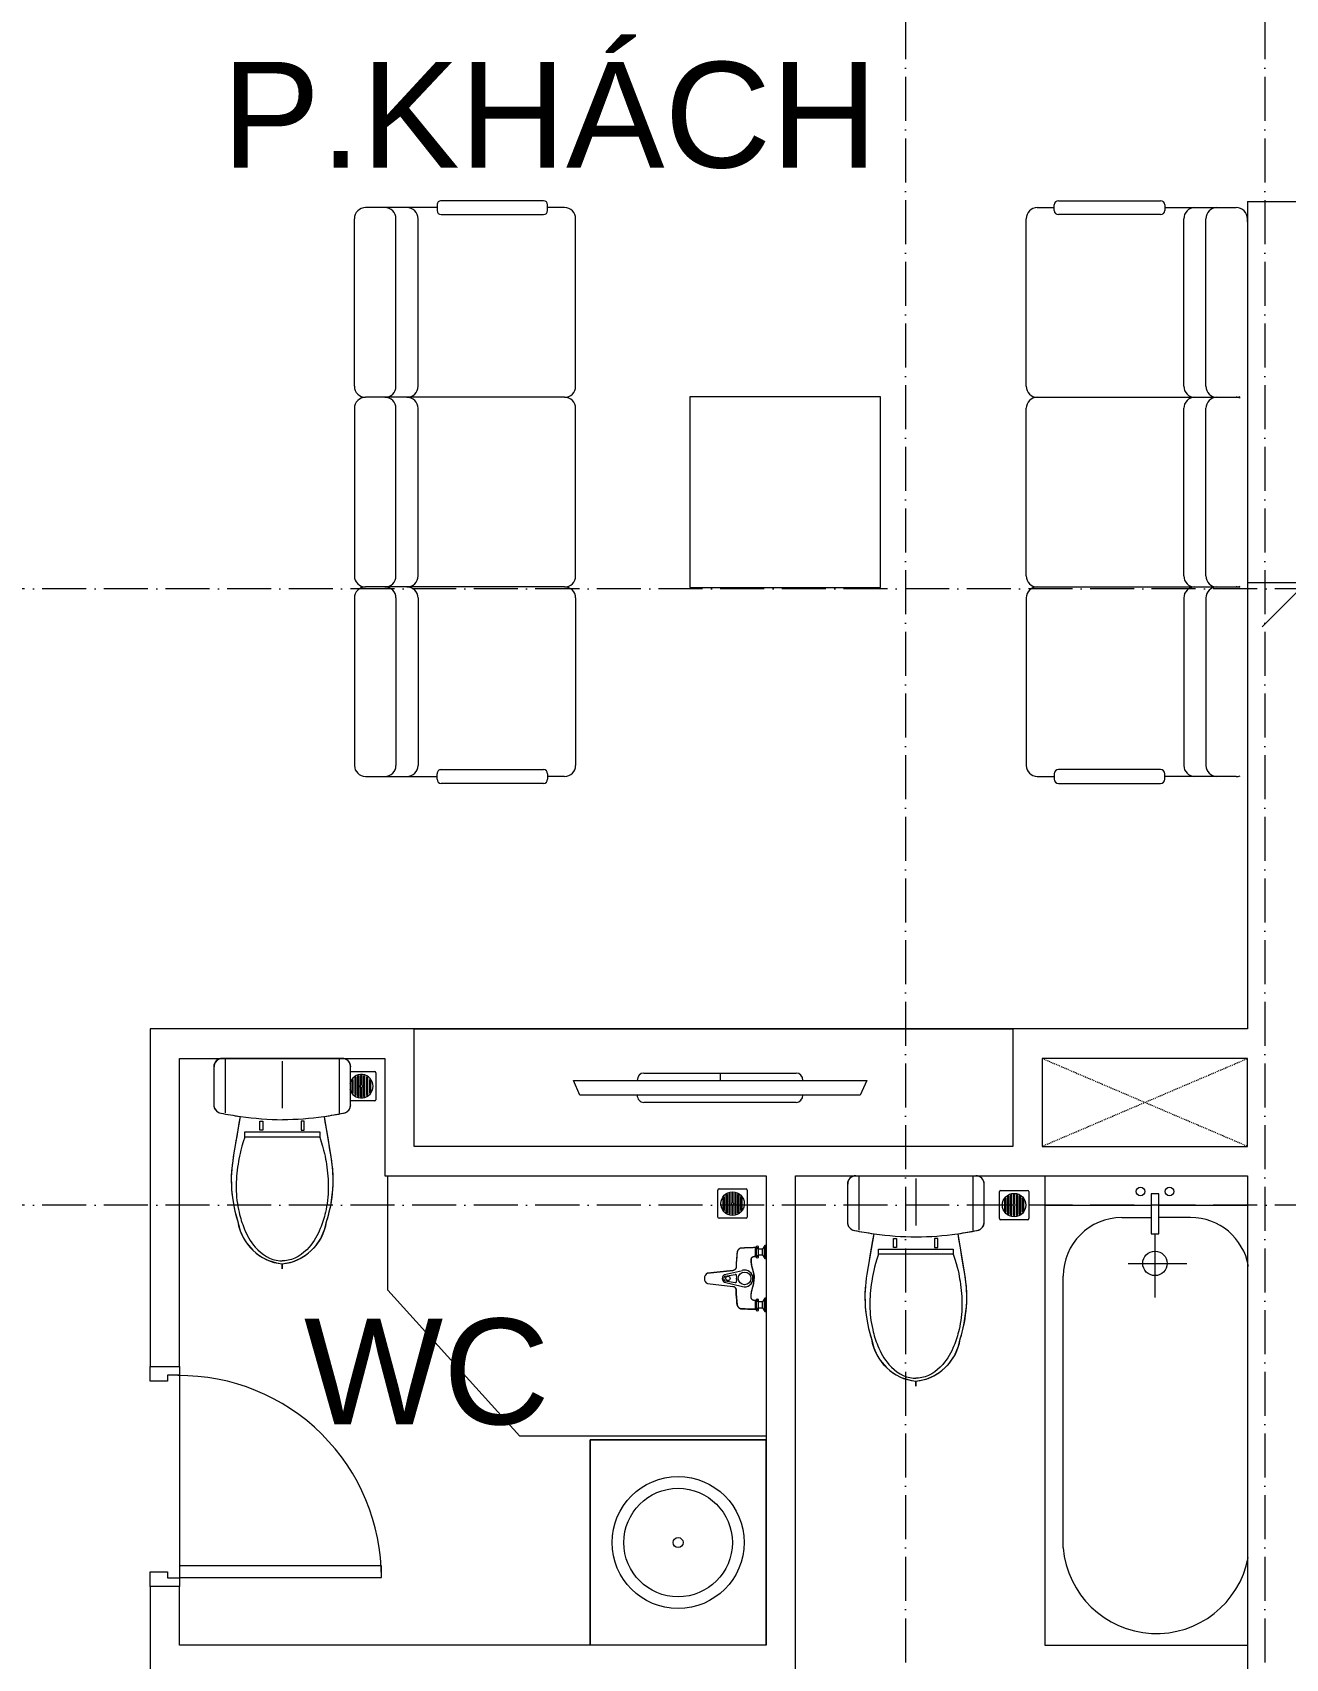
# Model space of a CAD drawing. Header units: millimetres. Extents: x -20215 to 101892, y -17414 to 45470.
# Drawn here: x 4999 to 9271, y 4805 to 10345 of the extents above; entities that cross this region are included whole.
import ezdxf

# ---------------------------------------------------------------- set-up
doc = ezdxf.new("R2010")
doc.units = ezdxf.units.MM
doc.linetypes.add('Dash', pattern=[6.35, 3.175, -3.175])
doc.linetypes.add('Grid Line', pattern=[4.2, 3, -0.6, 0, -0.6])
for name, color, linetype, lineweight in [('A-DETL-GENF', 31, 'Continuous', 5), ('A-DETL-GENF-HDLN', 161, 'Dash', 5), ('CHU', 181, 'Continuous', 5), ('CUA', 31, 'Continuous', 9), ('DIM', 1, 'Continuous', 5), ('NET-CAT', 3, 'Continuous', 15), ('NET-THAY', 2, 'Continuous', 9), ('THIET BI', 44, 'Continuous', 5), ('THIET-BI', 44, 'Continuous', 5), ('TRUC', 225, 'Continuous', 5)]:
    doc.layers.add(name, color=color, linetype=linetype, lineweight=lineweight)
doc.styles.add('Arial_1', font='arial_0.ttf', dxfattribs={"height": 400})
doc.styles.add('Arial_6', font='arial_0.ttf', dxfattribs={"height": 360})
doc.dimstyles.new('Diagonal_-_2mm_Arial', dxfattribs={"dimscale": 304.8, "dimtxt": 408.10376, "dimasz": 0.984252, "dimexe": 0.656168, "dimexo": 4.593176, "dimgap": 0.098425, "dimtad": 1, "dimdec": 0, "dimzin": 0, "dimdsep": 46, "dimtxsty": 'Arial_1', "dimblk1": 'OBLIQUE', "dimblk2": 'OBLIQUE', "dimsah": 1, "dimcen": 0.09, "dimdle": 0.656168, "dimazin": 0, "dimtfac": 1, "dimtdec": 4, "dimtix": 1, "dimtmove": 0, "dimatfit": 3, "dimfxl": 0, "dimtvp": 1, "dimtolj": 1, "dimtzin": 0, "dimlwd": 9, "dimlwe": 9, "dimarcsym": 0})

# ---------------------------------------------------------------- blocks, each defined once
blk = doc.blocks.new('X-SOFA - X-SOFA-V36-MẶT BẰNG TẦNG 4')
at = {"layer": 'THIET BI'}
for p, q in [((-716.2, 969.2), (-658.4, 969.2)), ((-658.4, 959.8), (-658.4, 978.7)), ((-644.3, 992.8), (-295.7, 992.8)), ((-295.7, 945.7), (-644.3, 945.7)), ((-281.5, 978.7), (-281.5, 959.8)), ((-281.5, 969.2), (-103.7, 969.2)), ((-103.7, 969.2), (-37.7, 969.2)), ((-753.8, 360.8), (-753.8, 931.5)), ((-216.7, 360.8), (-216.7, 931.5)), ((-141.3, 360.8), (-141.3, 931.5)), ((0, 920.6), (0, 931.5)), ((-1250, 325), (-1900, 325)), ((-1900, 325), (-1900, -325)), ((-1900, 325), (-1900, -325)), ((-1250, 325), (-1900, 325)), ((-1250, -325), (-1250, 325)), ((-1250, -325), (-1250, 325)), ((-753.8, -285.4), (-753.8, 285.4)), ((-716.2, 323.1), (-103.7, 323.1)), ((-216.7, -285.4), (-216.7, 285.4)), ((-141.3, -285.4), (-141.3, 285.4)), ((-103.7, 323.1), (-37.7, 323.1)), ((-1900, -325), (-1250, -325)), ((-1900, -325), (-1250, -325)), ((-716.2, -323.1), (-37.7, -323.1)), ((-753.8, -360.8), (-753.8, -931.5)), ((-216.7, -360.8), (-216.7, -931.5)), ((-141.3, -360.8), (-141.3, -931.5)), ((-716.2, -969.2), (-658.4, -969.2)), ((-658.4, -959.8), (-658.4, -978.7)), ((-295.7, -945.7), (-644.3, -945.7)), ((-644.3, -992.8), (-295.7, -992.8)), ((-281.5, -978.7), (-281.5, -959.8)), ((-103.7, -969.2), (-281.5, -969.2)), ((-37.7, -969.2), (-103.7, -969.2))]:
    blk.add_line(p, q, dxfattribs=at)
for centre, radius, start, end in [((-716.2, 931.5), 37.7, 90, 180), ((-644.3, 978.7), 14.1, 90, 180), ((-644.3, 959.8), 14.1, 180, 270), ((-295.7, 978.7), 14.1, 360, 90), ((-295.7, 959.8), 14.1, 270, 0), ((-179, 931.5), 37.7, 90, 180), ((-103.7, 931.5), 37.7, 90, 180), ((-37.7, 931.5), 37.7, 360, 90), ((-716.2, 360.8), 37.7, 180, 270), ((-179, 360.8), 37.7, 180, 270), ((-103.7, 360.8), 37.7, 180, 270), ((-716.2, 285.4), 37.7, 90, 180), ((-179, 285.4), 37.7, 90, 180), ((-103.7, 285.4), 37.7, 90, 180), ((-37.7, 360.8), 37.7, 270, 290.5962), ((-37.7, 285.4), 37.7, 69.4038, 90), ((-716.2, -285.4), 37.7, 180, 270), ((-716.2, -360.8), 37.7, 90, 180), ((-179, -285.4), 37.7, 180, 270), ((-179, -360.8), 37.7, 90, 180), ((-103.7, -285.4), 37.7, 180, 270), ((-103.7, -360.8), 37.7, 90, 180), ((-37.7, -285.4), 37.7, 270, 290.5962), ((-37.7, -360.8), 37.7, 69.4038, 90), ((-716.2, -931.5), 37.7, 180, 270), ((-179, -931.5), 37.7, 180, 270), ((-103.7, -931.5), 37.7, 180, 270), ((-644.3, -959.8), 14.1, 90, 180), ((-644.3, -978.7), 14.1, 180, 270), ((-295.7, -959.8), 14.1, 360, 90), ((-295.7, -978.7), 14.1, 270, 0), ((-37.7, -931.5), 37.7, 270, 290.5962)]:
    blk.add_arc(centre, radius, start, end, dxfattribs=at)
blk = doc.blocks.new('CUA WC - Type 1-1365100-MẶT BẰNG TẦNG 4')
at = {"layer": 'CUA', "lineweight": 5}
for p, q in [((-273.5, 47.7), (-223.5, 47.7)), ((-223.5, 47.7), (-223.5, -11.3)), ((426.5, 47.7), (476.5, 47.7)), ((426.5, -11.3), (426.5, 47.7)), ((-243.5, -52.3), (-273.5, -52.3)), ((-243.5, -11.3), (-243.5, -52.3)), ((-223.5, -11.3), (-243.5, -11.3)), ((446.5, -11.3), (426.5, -11.3)), ((446.5, -52.3), (446.5, -11.3)), ((476.5, -52.3), (446.5, -52.3))]:
    blk.add_line(p, q, dxfattribs=at)
at = {"layer": 'CUA'}
for p, q in [((-202.5, -52.3), (-242.5, -52.3)), ((-242.5, -52.3), (-242.5, -740.3)), ((-202.5, -740.3), (-202.5, -52.3)), ((-242.5, -740.3), (-202.5, -740.3))]:
    blk.add_line(p, q, dxfattribs=at)
at = {"layer": 'CUA', "lineweight": 5}
blk.add_arc((-242.5, -52.3), 688, 270, 0.5, dxfattribs=at)
blk = doc.blocks.new('X-XI1 - X-XI-V13-MẶT BẰNG TẦNG 4')
at = {"layer": 'THIET-BI'}
for p, q in [((204.3, 0), (-204.3, 0)), ((204.3, 0), (-204.3, 0)), ((204.3, 0), (0, 0)), ((194.6, 0), (194.6, -186.1)), ((215, -2.1), (204.3, 0)), ((-230.6, -16.8), (-233.2, -33.2)), ((-233.2, -29), (-233.2, -157.9)), ((-233.2, -29), (-233.2, -157.9)), ((-233.2, -33.2), (-233.2, -45)), ((-233.2, -45), (-233.2, -157.9)), ((-227.9, -12.2), (-230.6, -16.8)), ((-222, -6.1), (-227.9, -12.2)), ((-212.4, -1.2), (-222, -6.1)), ((-204.3, 0), (-212.4, -1.2)), ((0, 0), (-204.3, 0)), ((-194.6, 0), (-194.6, -185.7)), ((0, -9.4), (0, -169.7)), ((219.3, -4.2), (215, -2.1)), ((224.8, -8.5), (219.3, -4.2)), ((227.7, -12), (224.8, -8.5)), ((231.6, -19.3), (227.7, -12)), ((233.2, -29), (231.6, -19.3)), ((233.2, -157.9), (233.2, -29)), ((233.2, -157.9), (233.2, -29)), ((233.2, -157.9), (233.2, -29)), ((-233.2, -157.9), (-232.9, -162.1)), ((-232.9, -162.1), (-231, -169.1)), ((231.9, -166.7), (233.2, -157.9)), ((-231, -169.1), (-228, -174.5)), ((-228, -174.5), (-224.2, -178.9)), ((-224.2, -178.9), (-216.9, -183.9)), ((-216.9, -183.9), (-209.4, -186.4)), ((-209.4, -186.4), (-202.4, -187.7)), ((-202.4, -187.7), (-192, -189.7)), ((-192, -189.7), (-184.2, -191.1)), ((-184.2, -191.1), (-168, -193.8)), ((-168, -193.8), (-149.9, -196.6)), ((-143.8, -197.5), (-166.7, -335.2)), ((-143.8, -197.5), (-166.7, -335.2)), ((-147.8, -221.1), (-155.3, -266.3)), ((-149.9, -196.6), (-143.8, -197.5)), ((-143.8, -197.5), (-147.8, -221.1)), ((-76.6, -213.5), (-66.1, -213.5)), ((-76.6, -245), (-76.6, -213.5)), ((-66.1, -213.5), (-66.1, -245)), ((64, -213.5), (64, -245)), ((74.4, -213.5), (64, -213.5)), ((74.4, -245), (74.4, -213.5)), ((143.8, -197.5), (212.9, -185.5)), ((166.7, -335.2), (143.8, -197.5)), ((166.7, -335.2), (143.8, -197.5)), ((146.9, -216.1), (143.8, -197.5)), ((151.8, -245.3), (146.9, -216.1)), ((212.9, -185.5), (220.8, -181.7)), ((220.8, -181.7), (226.5, -176.5)), ((226.5, -176.5), (231.9, -166.7)), ((-155.3, -266.3), (-157.7, -280.9)), ((-127.7, -249.9), (127.7, -249.9)), ((-127.7, -267.8), (-127.7, -249.9)), ((-8.6, -267.8), (-127.7, -267.8)), ((-66.1, -245), (-76.6, -245)), ((127.7, -267.8), (-8.6, -267.8)), ((64, -245), (74.4, -245)), ((127.7, -249.9), (127.7, -267.8)), ((157.2, -277.8), (151.8, -245.3)), ((-164.6, -322), (-168.9, -349)), ((-161.5, -303.8), (-164.6, -322)), ((-157.7, -280.9), (-161.5, -303.8)), ((161.7, -304.9), (157.2, -277.8)), ((166.7, -335.2), (161.7, -304.9)), ((-172.5, -383), (-173.5, -402.2)), ((-171, -365.1), (-172.5, -383)), ((-168.9, -349), (-171, -365.1)), ((171.6, -371), (166.7, -335.2)), ((173.2, -395.8), (171.6, -371)), ((-173.5, -402.2), (-173.1, -436.1)), ((-173.1, -436.1), (-172.5, -446.5)), ((172.5, -446.5), (173.5, -426.5)), ((173.5, -426.5), (173.2, -395.8)), ((-172.5, -446.5), (-169.6, -474.8)), ((-169.6, -474.8), (-166.5, -495.3)), ((-166.5, -495.3), (-161.1, -520.9)), ((165.2, -502.3), (172.5, -446.5)), ((-161.1, -520.9), (-151.4, -555.9)), ((151.4, -555.9), (155.1, -543.7)), ((155.1, -543.7), (161.7, -518.5)), ((161.7, -518.5), (165.2, -502.3)), ((-151.4, -555.9), (-143.5, -587)), ((-143.5, -587), (-131.8, -612.8)), ((131.6, -613.2), (145.5, -581)), ((145.5, -581), (151.4, -555.9)), ((-131.8, -612.8), (-121.7, -628.9)), ((-121.7, -628.9), (-100.2, -653.8)), ((-100.2, -653.8), (-87.5, -664.8)), ((-87.5, -664.8), (-69.9, -676.9)), ((86, -665.9), (100.2, -653.8)), ((100.2, -653.8), (114.1, -638.9)), ((114.1, -638.9), (131.6, -613.2)), ((-69.9, -676.9), (-49.6, -687.2)), ((-49.6, -687.2), (-19.9, -696.9)), ((-19.9, -696.9), (0, -700.2)), ((0, -700.2), (34.6, -692.9)), ((0, -700.2), (0, -702.7)), ((0, -712.5), (0, -700.2)), ((0, -700.3), (0, -710.2)), ((0, -702.7), (0, -715.9)), ((0, -710.2), (0, -716.9)), ((0, -717.2), (0, -712.5)), ((0, -716.9), (0, -717.2)), ((34.6, -692.9), (60.8, -681.9)), ((60.8, -681.9), (86, -665.9))]:
    blk.add_line(p, q, dxfattribs=at)
for centre, radius, start, end in [((204.3, -29), 29, 360, 90), ((204.3, -29), 29, 0, 90), ((-204.3, -29), 29, 90, 180), ((-204.3, -29), 29, 90, 180), ((-204.3, -157.9), 29, 180, 259.8599), ((-204.3, -157.9), 29, 180, 259.8599), ((204.3, -157.9), 29, 280.1401, 360), ((204.3, -157.9), 29, 280.1401, 0), ((18.1, 960), 1168.8, 258.7762, 262.0348), ((18.1, 960), 1168.8, 258.7762, 262.0348), ((18.1, 960), 1168.8, 262.1447, 269.1633), ((-16, 957.7), 1166.4, 270.8375, 277.7683), ((-18.1, 960), 1168.8, 277.9652, 281.2238), ((-18.1, 960), 1168.8, 277.9652, 281.2238), ((287.1, -414.4), 460.7, 170.0941, 197.8856), ((287.1, -414.4), 460.7, 170.0941, 197.8856), ((-287.1, -414.4), 460.7, 342.1144, 9.9059), ((-287.1, -414.4), 460.7, 342.1144, 9.9059), ((18.2, -529.6), 171.6, 188.8267, 263.9098), ((18.2, -529.6), 171.6, 188.8267, 263.9098), ((-18.2, -529.6), 171.6, 276.0902, 351.1733), ((-18.2, -529.6), 171.6, 276.0902, 351.1733)]:
    blk.add_arc(centre, radius, start, end, dxfattribs=at)
for points in [[(-127.7, -267.8), (-143.4, -315.6), (-152.2, -364.8), (-160.3, -442.2), (-151, -516.8), (-129.6, -585.3), (-93.5, -652), (-37.5, -689.3), (-2.9, -689.4), (0, -689.4)], [(127.7, -267.8), (143.4, -315.6), (152.2, -364.8), (160.3, -442.2), (151, -516.8), (129.6, -585.3), (93.5, -652), (37.5, -689.3), (2.9, -689.4), (0, -689.4)]]:
    blk.add_open_spline(points, degree=3, knots=[12.724379, 12.724379, 12.724379, 12.724379, 75.096459, 151.912755, 228.70098, 282.501534, 351.034079, 439.49288, 447.51098, 447.51098, 447.51098, 447.51098], dxfattribs=at)
blk = doc.blocks.new('X-XI1 - X-XI-V14-MẶT BẰNG TẦNG 4')
at = {"layer": 'THIET-BI'}
for p, q in [((194.6, 0), (194.6, -186.1)), ((215, -2.1), (204.3, 0)), ((-230.6, -16.8), (-233.2, -33.2)), ((-233.2, -29), (-233.2, -157.9)), ((-233.2, -29), (-233.2, -157.9)), ((-233.2, -33.2), (-233.2, -45)), ((-233.2, -45), (-233.2, -157.9)), ((-227.9, -12.2), (-230.6, -16.8)), ((-222, -6.1), (-227.9, -12.2)), ((-212.4, -1.2), (-222, -6.1)), ((-204.3, 0), (-212.4, -1.2)), ((-194.6, 0), (-194.6, -185.7)), ((0, -9.4), (0, -169.7)), ((219.3, -4.2), (215, -2.1)), ((224.8, -8.5), (219.3, -4.2)), ((227.7, -12), (224.8, -8.5)), ((231.6, -19.3), (227.7, -12)), ((233.2, -29), (231.6, -19.3)), ((233.2, -157.9), (233.2, -29)), ((233.2, -157.9), (233.2, -29)), ((233.2, -157.9), (233.2, -29)), ((-233.2, -157.9), (-232.9, -162.1)), ((-232.9, -162.1), (-231, -169.1)), ((231.9, -166.7), (233.2, -157.9)), ((-231, -169.1), (-228, -174.5)), ((-228, -174.5), (-224.2, -178.9)), ((-224.2, -178.9), (-216.9, -183.9)), ((-216.9, -183.9), (-209.4, -186.4)), ((-209.4, -186.4), (-202.4, -187.7)), ((-202.4, -187.7), (-192, -189.7)), ((-192, -189.7), (-184.2, -191.1)), ((-184.2, -191.1), (-168, -193.8)), ((-168, -193.8), (-149.9, -196.6)), ((-143.8, -197.5), (-166.7, -335.2)), ((-143.8, -197.5), (-166.7, -335.2)), ((-147.8, -221.1), (-155.3, -266.3)), ((-149.9, -196.6), (-143.8, -197.5)), ((-143.8, -197.5), (-147.8, -221.1)), ((-76.6, -213.5), (-66.1, -213.5)), ((-76.6, -245), (-76.6, -213.5)), ((-66.1, -213.5), (-66.1, -245)), ((64, -213.5), (64, -245)), ((74.4, -213.5), (64, -213.5)), ((74.4, -245), (74.4, -213.5)), ((143.8, -197.5), (212.9, -185.5)), ((166.7, -335.2), (143.8, -197.5)), ((166.7, -335.2), (143.8, -197.5)), ((146.9, -216.1), (143.8, -197.5)), ((151.8, -245.3), (146.9, -216.1)), ((212.9, -185.5), (220.8, -181.7)), ((220.8, -181.7), (226.5, -176.5)), ((226.5, -176.5), (231.9, -166.7)), ((-155.3, -266.3), (-157.7, -280.9)), ((-127.7, -249.9), (127.7, -249.9)), ((-127.7, -267.8), (-127.7, -249.9)), ((-8.6, -267.8), (-127.7, -267.8)), ((-66.1, -245), (-76.6, -245)), ((127.7, -267.8), (-8.6, -267.8)), ((64, -245), (74.4, -245)), ((127.7, -249.9), (127.7, -267.8)), ((157.2, -277.8), (151.8, -245.3)), ((-164.6, -322), (-168.9, -349)), ((-161.5, -303.8), (-164.6, -322)), ((-157.7, -280.9), (-161.5, -303.8)), ((161.7, -304.9), (157.2, -277.8)), ((166.7, -335.2), (161.7, -304.9)), ((-172.5, -383), (-173.5, -402.2)), ((-171, -365.1), (-172.5, -383)), ((-168.9, -349), (-171, -365.1)), ((171.6, -371), (166.7, -335.2)), ((173.2, -395.8), (171.6, -371)), ((-173.5, -402.2), (-173.1, -436.1)), ((-173.1, -436.1), (-172.5, -446.5)), ((172.5, -446.5), (173.5, -426.5)), ((173.5, -426.5), (173.2, -395.8)), ((-172.5, -446.5), (-169.6, -474.8)), ((-169.6, -474.8), (-166.5, -495.3)), ((-166.5, -495.3), (-161.1, -520.9)), ((165.2, -502.3), (172.5, -446.5)), ((-161.1, -520.9), (-151.4, -555.9)), ((151.4, -555.9), (155.1, -543.7)), ((155.1, -543.7), (161.7, -518.5)), ((161.7, -518.5), (165.2, -502.3)), ((-151.4, -555.9), (-143.5, -587)), ((-143.5, -587), (-131.8, -612.8)), ((131.6, -613.2), (145.5, -581)), ((145.5, -581), (151.4, -555.9)), ((-131.8, -612.8), (-121.7, -628.9)), ((-121.7, -628.9), (-100.2, -653.8)), ((-100.2, -653.8), (-87.5, -664.8)), ((-87.5, -664.8), (-69.9, -676.9)), ((86, -665.9), (100.2, -653.8)), ((100.2, -653.8), (114.1, -638.9)), ((114.1, -638.9), (131.6, -613.2)), ((-69.9, -676.9), (-49.6, -687.2)), ((-49.6, -687.2), (-19.9, -696.9)), ((-19.9, -696.9), (0, -700.2)), ((0, -700.2), (34.6, -692.9)), ((0, -700.2), (0, -702.7)), ((0, -712.5), (0, -700.2)), ((0, -700.3), (0, -710.2)), ((0, -702.7), (0, -715.9)), ((0, -710.2), (0, -716.9)), ((0, -717.2), (0, -712.5)), ((0, -716.9), (0, -717.2)), ((34.6, -692.9), (60.8, -681.9)), ((60.8, -681.9), (86, -665.9))]:
    blk.add_line(p, q, dxfattribs=at)
for centre, radius, start, end in [((204.3, -29), 29, 360, 90), ((204.3, -29), 29, 0, 90), ((-204.3, -29), 29, 90, 180), ((-204.3, -29), 29, 90, 180), ((-204.3, -157.9), 29, 180, 259.8599), ((-204.3, -157.9), 29, 180, 259.8599), ((204.3, -157.9), 29, 280.1401, 360), ((204.3, -157.9), 29, 280.1401, 0), ((18.1, 960), 1168.8, 258.7762, 262.0348), ((18.1, 960), 1168.8, 258.7762, 262.0348), ((18.1, 960), 1168.8, 262.1447, 269.1633), ((-16, 957.7), 1166.4, 270.8375, 277.7683), ((-18.1, 960), 1168.8, 277.9652, 281.2238), ((-18.1, 960), 1168.8, 277.9652, 281.2238), ((287.1, -414.4), 460.7, 170.0941, 197.8856), ((287.1, -414.4), 460.7, 170.0941, 197.8856), ((-287.1, -414.4), 460.7, 342.1144, 9.9059), ((-287.1, -414.4), 460.7, 342.1144, 9.9059), ((18.2, -529.6), 171.6, 188.8267, 263.9098), ((18.2, -529.6), 171.6, 188.8267, 263.9098), ((-18.2, -529.6), 171.6, 276.0902, 351.1733), ((-18.2, -529.6), 171.6, 276.0902, 351.1733)]:
    blk.add_arc(centre, radius, start, end, dxfattribs=at)
for points in [[(-127.7, -267.8), (-143.4, -315.6), (-152.2, -364.8), (-160.3, -442.2), (-151, -516.8), (-129.6, -585.3), (-93.5, -652), (-37.5, -689.3), (-2.9, -689.4), (0, -689.4)], [(127.7, -267.8), (143.4, -315.6), (152.2, -364.8), (160.3, -442.2), (151, -516.8), (129.6, -585.3), (93.5, -652), (37.5, -689.3), (2.9, -689.4), (0, -689.4)]]:
    blk.add_open_spline(points, degree=3, knots=[12.724379, 12.724379, 12.724379, 12.724379, 75.096459, 151.912755, 228.70098, 282.501534, 351.034079, 439.49288, 447.51098, 447.51098, 447.51098, 447.51098], dxfattribs=at)
blk = doc.blocks.new('X-SEN - X-SEN-1305592-MẶT BẰNG TẦNG 4')
at = {"layer": 'THIET-BI'}
for p, q in [((-67.5, 0), (-112.5, 0)), ((-112.5, 0), (-112.5, -3.8)), ((-112.5, 0), (-67.5, 0)), ((-112.5, -3.8), (-112.5, 0)), ((-67.5, -3.8), (-67.5, 0)), ((-67.5, 0), (-67.5, -3.8)), ((112.5, 0), (67.5, 0)), ((67.5, 0), (67.5, -3.8)), ((67.5, 0), (67.5, -3.8)), ((112.5, 0), (67.5, 0)), ((112.5, -3.8), (112.5, 0)), ((112.5, -3.8), (112.5, 0)), ((-112.5, -3.8), (-99.9, -12.6)), ((-67.5, -3.8), (-112.5, -3.8)), ((-112.5, -3.8), (-99.9, -12.6)), ((-99.9, -25.3), (-107.2, -25.3)), ((-72.8, -25.3), (-107.2, -25.3)), ((-107.2, -34.3), (-105.1, -34.3)), ((-107.2, -34.3), (-72.8, -34.3)), ((-105.1, -34.3), (-105.1, -37.2)), ((-105.1, -34.3), (-105.1, -37.2)), ((-74.9, -34.3), (-105.1, -34.3)), ((-105.1, -37.2), (-74.9, -37.2)), ((-99.9, -12.6), (-99.9, -25.3)), ((-99.9, -12.6), (-80.1, -12.6)), ((-80.1, -12.6), (-99.9, -12.6)), ((-99.9, -12.6), (-99.9, -25.3)), ((-80.1, -12.6), (-67.5, -3.8)), ((-80.1, -12.6), (-67.5, -3.8)), ((-80.1, -25.3), (-80.1, -12.6)), ((-80.1, -25.3), (-80.1, -12.6)), ((-72.8, -25.3), (-80.1, -25.3)), ((-74.9, -37.2), (-74.9, -34.3)), ((-74.9, -34.3), (-72.8, -34.3)), ((-74.9, -37.2), (-74.9, -34.3)), ((67.5, -3.8), (80.1, -12.6)), ((112.5, -3.8), (67.5, -3.8)), ((67.5, -3.8), (80.1, -12.6)), ((80.1, -25.3), (72.8, -25.3)), ((107.2, -25.3), (72.8, -25.3)), ((72.8, -34.3), (74.9, -34.3)), ((72.8, -34.3), (107.2, -34.3)), ((74.9, -34.3), (74.9, -37.2)), ((74.9, -34.3), (74.9, -37.2)), ((105.1, -34.3), (74.9, -34.3)), ((74.9, -37.2), (105.1, -37.2)), ((80.1, -12.6), (80.1, -25.3)), ((99.9, -12.6), (80.1, -12.6)), ((80.1, -12.6), (99.9, -12.6)), ((99.9, -12.6), (80.1, -12.6)), ((80.1, -12.6), (80.1, -25.3)), ((99.9, -12.6), (112.5, -3.8)), ((99.9, -12.6), (112.5, -3.8)), ((99.9, -25.3), (99.9, -12.6)), ((99.9, -25.3), (99.9, -12.6)), ((107.2, -25.3), (99.9, -25.3)), ((105.1, -37.2), (105.1, -34.3)), ((105.1, -34.3), (107.2, -34.3)), ((105.1, -37.2), (105.1, -34.3)), ((-12.9, -141.7), (-27.6, -80.8)), ((-7.7, -139.6), (-13.8, -105.5)), ((7.7, -139.6), (13.8, -105.5)), ((12.9, -141.7), (27.6, -80.8)), ((-27.3, -113.1), (-17.5, -199.2)), ((-17.5, -199.2), (-27.3, -113.1)), ((17.5, -199.2), (27.3, -113.1)), ((17.5, -199.2), (27.3, -113.1))]:
    blk.add_line(p, q, dxfattribs=at)
for centre, radius in [((0, -73.2), 21.5), ((0, -130.1), 7.2)]:
    blk.add_circle(centre, radius, dxfattribs=at)
for centre, radius, start, end in [((-102.9, -29.8), 6.9, 148.0246, 211.9754), ((-102.9, -29.8), 6.9, 148.0246, 211.9754), ((-107.2, -27.1), 1.8, 90, 148.0246), ((-107.2, -27.1), 1.8, 90, 148.0246), ((-107.2, -32.5), 1.8, 211.9754, 270), ((-107.2, -32.5), 1.8, 211.9754, 270), ((-112.5, -29.8), 6.9, 319.2845, 40.7155), ((-94.4, -29.8), 6.9, 139.2845, 220.7155), ((-85.4, -29.8), 6.9, 319.2845, 40.7155), ((-67.5, -29.8), 6.9, 139.2845, 220.7155), ((-72.8, -27.1), 1.8, 31.9754, 90), ((-72.8, -27.1), 1.8, 31.9754, 90), ((-72.8, -32.5), 1.8, 270, 328.0246), ((-72.8, -32.5), 1.8, 270, 328.0246), ((-77.1, -29.8), 6.9, 328.0246, 31.9754), ((-77.1, -29.8), 6.9, 328.0246, 31.9754), ((-0.4, -73.2), 28.3, 89.2517, 195.6693), ((0.4, -73.2), 28.3, 344.3307, 90.7483), ((77.1, -29.8), 6.9, 148.0246, 211.9754), ((77.1, -29.8), 6.9, 148.0246, 211.9754), ((72.8, -27.1), 1.8, 90, 148.0246), ((72.8, -27.1), 1.8, 90, 148.0246), ((72.8, -32.5), 1.8, 211.9754, 270), ((72.8, -32.5), 1.8, 211.9754, 270), ((67.5, -29.8), 6.9, 319.2845, 40.7155), ((85.6, -29.8), 6.9, 139.2845, 220.7155), ((94.6, -29.8), 6.9, 319.2845, 40.7155), ((112.5, -29.8), 6.9, 139.2845, 220.7155), ((107.2, -27.1), 1.8, 31.9754, 90), ((107.2, -27.1), 1.8, 31.9754, 90), ((107.2, -32.5), 1.8, 270, 328.0246), ((107.2, -32.5), 1.8, 270, 328.0246), ((102.9, -29.8), 6.9, 328.0246, 31.9754), ((102.9, -29.8), 6.9, 328.0246, 31.9754), ((-9.4, -104.7), 4.5, 74.0703, 190.1556), ((-0.4, -73.2), 28.3, 254.0703, 270.7483), ((0.4, -73.2), 28.3, 269.2517, 285.9297), ((9.4, -104.7), 4.5, 349.8444, 105.9297), ((0, -134.7), 14.7, 208.4144, 331.5856), ((0, -136.6), 8.24, 201.1294, 338.8706), ((0, -191), 19.3, 205.0481, 334.9519), ((0, -191), 19.3, 205.0481, 334.9519)]:
    blk.add_arc(centre, radius, start, end, dxfattribs=at)
for points, knots in [([(-105.1, -37.2), (-105.1, -39.1), (-104.9, -42.9), (-104.7, -48.5), (-104.5, -54.2), (-104.2, -61.7), (-103.9, -68.4), (-103.8, -73.6), (-103.7, -75.5), (-103.7, -76.7), (-103.6, -77.6), (-103.6, -78.6), (-103.6, -79.8), (-103.6, -81), (-103.5, -81.8), (-103.5, -82.3), (-103.5, -82.6), (-103.4, -83), (-103.4, -83.5), (-103.3, -84.3), (-103.2, -85.5), (-103.1, -86.6), (-102.8, -87.6), (-102.6, -88.2), (-102.3, -88.9), (-101.9, -89.7), (-101.3, -90.8), (-100.6, -91.7), (-100, -92.5), (-99, -93.6), (-97.8, -94.7), (-96.2, -95.8), (-95, -96.6), (-93.7, -97.2), (-92.4, -97.7), (-91.2, -98.1), (-90.3, -98.4), (-89.6, -98.5), (-88.9, -98.7), (-88, -98.8), (-86.8, -99), (-85.6, -99.1), (-84.7, -99.1), (-84, -99.2), (-83.3, -99.3), (-82.3, -99.4), (-81.2, -99.5), (-79.7, -99.6), (-77.9, -99.8), (-75.5, -100), (-72.8, -100.2), (-70, -100.5), (-66.3, -100.8), (-61.6, -101.2), (-56, -101.5), (-51.7, -101.8), (-48.8, -101.9), (-47.3, -101.9), (-46.1, -101.9), (-45.1, -102), (-44.4, -102), (-43.6, -102), (-42.6, -102), (-41.4, -102), (-40.1, -102), (-39.3, -102.1), (-38.8, -102.1), (-38.5, -102.2), (-38.1, -102.2), (-37.6, -102.3), (-36.8, -102.4), (-35.6, -102.6), (-34.3, -103), (-33.2, -103.5), (-32.5, -104), (-31.7, -104.6), (-30.5, -105.7), (-29, -107.6), (-27.9, -110.1), (-27.4, -112), (-27.3, -113.1)], [0, 0, 0, 0, 0.041667, 0.083333, 0.125, 0.166667, 0.25, 0.270833, 0.28125, 0.291667, 0.296875, 0.302083, 0.3125, 0.322917, 0.328125, 0.330729, 0.333333, 0.335938, 0.338542, 0.34375, 0.354167, 0.364583, 0.369792, 0.375, 0.380208, 0.385417, 0.395833, 0.40625, 0.411458, 0.416667, 0.4375, 0.447917, 0.458333, 0.46875, 0.479167, 0.489583, 0.494792, 0.5, 0.505208, 0.510417, 0.520833, 0.53125, 0.536458, 0.541667, 0.546875, 0.552083, 0.5625, 0.572917, 0.583333, 0.604167, 0.625, 0.645833, 0.666667, 0.708333, 0.75, 0.791667, 0.802083, 0.8125, 0.822917, 0.828125, 0.833333, 0.838542, 0.84375, 0.854167, 0.864583, 0.869792, 0.872396, 0.875, 0.877604, 0.880208, 0.885417, 0.895833, 0.90625, 0.916667, 0.921875, 0.927083, 0.9375, 0.958333, 0.979167, 1, 1, 1, 1]), ([(-105.1, -37.2), (-104.5, -52.3), (-103.9, -68.7), (-103.3, -87.5), (-99.6, -93.9), (-92.4, -98.5), (-72.6, -100.1), (-54, -102.2), (-33.9, -102), (-28.7, -107.4), (-27.8, -111), (-27.3, -113.1)], [0, 0, 0, 0, 45.441328, 49.333631, 56.110562, 66.562664, 73.682324, 114.966912, 125.570438, 129.900151, 136.284558, 136.284558, 136.284558, 136.284558]), ([(0, -41), (-2, -40.9), (-5.6, -40.9), (-10.3, -41.2), (-14.4, -41.6), (-18, -42.2), (-21.2, -42.9), (-24.2, -43.7), (-27.1, -44.6), (-30, -45.4), (-32.9, -46.3), (-35.8, -47.2), (-38.8, -47.9), (-41.8, -48.6), (-45.1, -49.2), (-48.4, -49.8), (-51.8, -50.2), (-54.8, -50.5), (-56.9, -50.7), (-58.1, -50.8), (-59, -50.9), (-59.9, -51), (-60.8, -51), (-61.7, -51), (-62.4, -51), (-63, -51), (-63.6, -51), (-64.4, -50.9), (-65.1, -50.8), (-65.7, -50.7), (-66.1, -50.6), (-66.5, -50.5), (-67.1, -50.4), (-68.1, -50.1), (-69.1, -49.6), (-70.1, -49), (-71.1, -48.3), (-72, -47.4), (-72.8, -46.6), (-73.3, -45.8), (-73.8, -45.1), (-74.1, -44.3), (-74.4, -43.5), (-74.6, -42.6), (-74.7, -41.9), (-74.8, -41.3), (-74.8, -40.9), (-74.9, -40.4), (-74.9, -39.8), (-74.9, -38.8), (-74.9, -37.9), (-74.9, -37.2)], [0, 0, 0, 0, 0.041667, 0.083333, 0.125, 0.166667, 0.208333, 0.25, 0.291667, 0.333333, 0.375, 0.416667, 0.458333, 0.5, 0.541667, 0.583333, 0.625, 0.666667, 0.6875, 0.697917, 0.708333, 0.71875, 0.729167, 0.739583, 0.75, 0.755208, 0.760417, 0.770833, 0.78125, 0.786458, 0.791667, 0.796875, 0.802083, 0.8125, 0.833333, 0.84375, 0.854167, 0.875, 0.885417, 0.895833, 0.90625, 0.916667, 0.927083, 0.9375, 0.947917, 0.953125, 0.958333, 0.963542, 0.96875, 0.979167, 1, 1, 1, 1]), ([(-74.9, -37.2), (-74.9, -39.9), (-75, -44.9), (-67.9, -51.6), (-55.3, -50.7), (-39.4, -48.7), (-24.4, -43.4), (-11.8, -40.7), (0, -41)], [0, 0, 0, 0, 8.475038, 15.961674, 29.255673, 47.963091, 70.422589, 93.837243, 93.837243, 93.837243, 93.837243]), ([(74.9, -37.2), (74.9, -37.9), (74.9, -38.8), (74.9, -39.8), (74.9, -40.4), (74.8, -40.9), (74.8, -41.3), (74.7, -41.9), (74.6, -42.6), (74.4, -43.3), (74.3, -43.9), (74.1, -44.4), (73.8, -45.1), (73.3, -45.8), (72.8, -46.6), (72, -47.4), (71.1, -48.3), (70.1, -49), (69.1, -49.6), (68.1, -50.1), (67.1, -50.4), (66.5, -50.5), (66.1, -50.6), (65.7, -50.7), (65.1, -50.8), (64.4, -50.9), (63.5, -51), (62.7, -51), (62.1, -51), (61.5, -51), (60.8, -51), (59.9, -51), (59, -50.9), (58.1, -50.8), (56.9, -50.7), (54.8, -50.5), (51.8, -50.2), (47.2, -49.6), (41.8, -48.7), (36.8, -47.4), (32.9, -46.3), (30, -45.4), (27.1, -44.6), (24.2, -43.7), (21.2, -42.9), (18, -42.2), (14.4, -41.6), (10.3, -41.2), (5.6, -40.9), (2, -40.9), (0, -41)], [0, 0, 0, 0, 0.020833, 0.03125, 0.036458, 0.041667, 0.046875, 0.052083, 0.0625, 0.072917, 0.078125, 0.083333, 0.09375, 0.104167, 0.114583, 0.125, 0.145833, 0.15625, 0.166667, 0.1875, 0.197917, 0.203125, 0.208333, 0.213542, 0.21875, 0.229167, 0.239583, 0.25, 0.255208, 0.260417, 0.270833, 0.28125, 0.291667, 0.302083, 0.3125, 0.333333, 0.375, 0.416667, 0.5, 0.583333, 0.625, 0.666667, 0.708333, 0.75, 0.791667, 0.833333, 0.875, 0.916667, 0.958333, 1, 1, 1, 1]), ([(74.9, -37.2), (74.9, -39.9), (75, -44.9), (67.9, -51.6), (55.3, -50.7), (39.4, -48.7), (24.4, -43.4), (11.8, -40.7), (0, -41)], [0, 0, 0, 0, 8.475038, 15.961674, 29.255673, 47.963091, 70.422589, 93.837243, 93.837243, 93.837243, 93.837243]), ([(27.3, -113.1), (27.4, -112), (27.9, -110.1), (29, -107.6), (30.5, -105.7), (31.7, -104.6), (32.5, -104), (33.2, -103.5), (34.3, -103), (35.6, -102.6), (36.8, -102.4), (37.6, -102.3), (38.1, -102.2), (38.5, -102.2), (38.8, -102.1), (39.3, -102.1), (40.1, -102), (41.4, -102), (42.6, -102), (43.6, -102), (44.4, -102), (45.1, -102), (46.1, -101.9), (47.3, -101.9), (48.8, -101.9), (51.7, -101.8), (57.9, -101.4), (65.3, -100.9), (72.8, -100.2), (76.9, -99.8), (79.7, -99.6), (81.2, -99.5), (82.3, -99.4), (83.3, -99.3), (84, -99.2), (84.7, -99.1), (85.6, -99.1), (86.8, -99), (88, -98.8), (88.9, -98.7), (89.6, -98.5), (90.3, -98.4), (91.2, -98.1), (92.4, -97.7), (93.7, -97.2), (95, -96.6), (96.2, -95.8), (97.8, -94.7), (99.2, -93.4), (100.4, -91.9), (101.3, -90.8), (101.9, -89.7), (102.3, -88.9), (102.6, -88.2), (102.8, -87.6), (103.1, -86.6), (103.2, -85.5), (103.3, -84.3), (103.4, -83.5), (103.4, -83), (103.5, -82.6), (103.5, -82.3), (103.5, -81.8), (103.6, -81), (103.6, -79.8), (103.6, -78.6), (103.6, -77.6), (103.7, -76.7), (103.7, -75.5), (103.8, -73.6), (103.9, -70.3), (104.1, -65.5), (104.5, -54.2), (104.8, -44.8), (105.1, -37.2)], [0, 0, 0, 0, 0.020833, 0.041667, 0.0625, 0.072917, 0.078125, 0.083333, 0.09375, 0.104167, 0.114583, 0.119792, 0.122396, 0.125, 0.127604, 0.130208, 0.135417, 0.145833, 0.15625, 0.161458, 0.166667, 0.171875, 0.177083, 0.1875, 0.197917, 0.208333, 0.25, 0.333333, 0.375, 0.416667, 0.427083, 0.4375, 0.447917, 0.453125, 0.458333, 0.463542, 0.46875, 0.479167, 0.489583, 0.494792, 0.5, 0.505208, 0.510417, 0.520833, 0.53125, 0.541667, 0.552083, 0.5625, 0.583333, 0.59375, 0.604167, 0.614583, 0.619792, 0.625, 0.630208, 0.635417, 0.645833, 0.65625, 0.661458, 0.664062, 0.666667, 0.669271, 0.671875, 0.677083, 0.6875, 0.697917, 0.703125, 0.708333, 0.71875, 0.729167, 0.75, 0.791667, 0.833333, 1, 1, 1, 1]), ([(105.1, -37.2), (104.5, -52.3), (103.9, -68.7), (103.3, -87.5), (99.6, -93.9), (92.4, -98.5), (72.6, -100.1), (54, -102.2), (33.9, -102), (28.7, -107.4), (27.8, -111), (27.3, -113.1)], [0, 0, 0, 0, 45.441328, 49.333631, 56.110562, 66.562664, 73.682324, 114.966912, 125.570438, 129.900151, 136.284558, 136.284558, 136.284558, 136.284558])]:
    blk.add_open_spline(points, degree=3, knots=knots, dxfattribs=at)
blk = doc.blocks.new('X-TV - X-TV 2-1732782-MẶT BẰNG TẦNG 4')
at = {"layer": 'THIET BI'}
for p, q in [((2040, 400), (0, 400)), ((0, 400), (2040, 400)), ((542.5, 225), (1542.5, 225)), ((565, 175), (542.5, 225)), ((782.5, 250), (1302.5, 250)), ((1042.5, 250), (1042.5, 225)), ((1542.5, 225), (1520, 175)), ((1520, 175), (565, 175)), ((1302.5, 150), (782.5, 150))]:
    blk.add_line(p, q, dxfattribs=at)
for centre, start_param, end_param in [((782.5, 225), 0, 1.570796), ((1302.5, 225), 4.712389, 6.283185), ((782.5, 175), 1.570796, 3.141593), ((1302.5, 175), 3.141593, 4.712389)]:
    blk.add_ellipse(centre, major_axis=(0, 25), ratio=0.9, start_param=start_param, end_param=end_param, dxfattribs=at)
blk = doc.blocks.new('X-LA2 - X-LA-1915404-MẶT BẰNG TẦNG 4')
at = {"layer": 'THIET-BI'}
for p, q in [((350, 0), (-350, 0)), ((-350, 0), (-350, -600)), ((-350, -600), (-350, 0)), ((-350, 0), (350, 0)), ((-350, -600), (350, -600)), ((350, -600), (-350, -600))]:
    blk.add_line(p, q, dxfattribs=at)
for radius in [225, 185, 17]:
    blk.add_circle((0, -300), radius, dxfattribs=at)
blk = doc.blocks.new('X-PHEU - X-PHEU-1231512-MẶT BẰNG TẦNG 4')
at = {"layer": 'THIET-BI'}
for p, q in [((25, 29), (25, 121)), ((29, 125), (121, 125)), ((72.5, 110.9), (72.5, 78.1)), ((77.5, 78.1), (77.5, 110.9)), ((125, 121), (125, 29)), ((42.5, 90.5), (42.5, 59.5)), ((47.5, 51.8), (47.5, 98.2)), ((52.5, 103.1), (52.5, 46.9)), ((57.5, 43.5), (57.5, 106.5)), ((62.5, 108.8), (62.5, 41.2)), ((67.5, 39.8), (67.5, 110.2)), ((72.5, 71.9), (72.5, 39.1)), ((77.5, 39.1), (77.5, 71.9)), ((82.5, 110.2), (82.5, 39.8)), ((87.5, 41.2), (87.5, 108.8)), ((92.5, 106.5), (92.5, 43.5)), ((97.5, 46.9), (97.5, 103.1)), ((102.5, 98.2), (102.5, 51.8)), ((107.5, 59.5), (107.5, 90.5)), ((121, 25), (29, 25))]:
    blk.add_line(p, q, dxfattribs=at)
blk.add_circle((75, 75), 40, dxfattribs=at)
for centre, radius, start, end in [((29, 121), 4, 90, 180), ((75, 75), 36, 90, 93.9821), ((75, 75), 36, 86.0179, 90), ((121, 121), 4, 0, 90), ((75, 75), 36, 139.8082, 154.5256), ((75, 75), 36, 205.4744, 220.1918), ((75, 75), 36, 119.0853, 128.6822), ((75, 75), 36, 102.0247, 110.3175), ((75, 75), 4, 128.6822, 231.3178), ((75, 75), 4, 308.6822, 51.3178), ((75, 75), 36, 69.6825, 77.9753), ((75, 75), 36, 51.3178, 60.9147), ((75, 75), 36, 25.4744, 40.1918), ((75, 75), 36, 319.8082, 334.5256), ((29, 29), 4, 180, 270), ((75, 75), 36, 231.3178, 240.9147), ((75, 75), 36, 249.6825, 257.9753), ((75, 75), 36, 266.0179, 270), ((75, 75), 36, 270, 273.9821), ((75, 75), 36, 282.0247, 290.3175), ((75, 75), 36, 299.0853, 308.6822), ((121, 29), 4, 270, 360)]:
    blk.add_arc(centre, radius, start, end, dxfattribs=at)
blk = doc.blocks.new('X-SOFA - X-SOFA-1366084-MẶT BẰNG TẦNG 4')
at = {"layer": 'THIET BI'}
for p, q in [((-716.2, 969.2), (-658.4, 969.2)), ((-658.4, 959.8), (-658.4, 978.7)), ((-644.3, 992.8), (-295.7, 992.8)), ((-295.7, 945.7), (-644.3, 945.7)), ((-281.5, 978.7), (-281.5, 959.8)), ((-103.7, 969.2), (-281.5, 969.2)), ((-37.7, 969.2), (-103.7, 969.2)), ((-753.8, 360.8), (-753.8, 931.5)), ((-216.7, 360.8), (-216.7, 931.5)), ((-141.3, 360.8), (-141.3, 931.5)), ((0, 360.8), (0, 931.5)), ((-753.8, 285.4), (-753.8, -285.4)), ((-716.2, 323.1), (-37.7, 323.1)), ((-216.7, 285.4), (-216.7, -285.4)), ((-141.3, 285.4), (-141.3, -285.4)), ((0, -285.4), (0, 285.4)), ((-716.2, -323.1), (-103.7, -323.1)), ((-103.7, -323.1), (-37.7, -323.1)), ((-753.8, -360.8), (-753.8, -931.5)), ((-216.7, -360.8), (-216.7, -931.5)), ((-141.3, -360.8), (-141.3, -931.5)), ((0, -360.8), (0, -931.5)), ((-716.2, -969.2), (-658.4, -969.2)), ((-658.4, -959.8), (-658.4, -978.7)), ((-295.7, -945.7), (-644.3, -945.7)), ((-644.3, -992.8), (-295.7, -992.8)), ((-281.5, -978.7), (-281.5, -959.8)), ((-281.5, -969.2), (-103.7, -969.2)), ((-103.7, -969.2), (-37.7, -969.2))]:
    blk.add_line(p, q, dxfattribs=at)
for centre, radius, start, end in [((-716.2, 931.5), 37.7, 90, 180), ((-644.3, 978.7), 14.1, 90, 180), ((-644.3, 959.8), 14.1, 180, 270), ((-295.7, 978.7), 14.1, 0, 90), ((-295.7, 959.8), 14.1, 270, 0), ((-179, 931.5), 37.7, 90, 180), ((-103.7, 931.5), 37.7, 90, 180), ((-37.7, 931.5), 37.7, 0, 90), ((-716.2, 360.8), 37.7, 180, 270), ((-179, 360.8), 37.7, 180, 270), ((-103.7, 360.8), 37.7, 180, 270), ((-37.7, 360.8), 37.7, 270, 0), ((-716.2, 285.4), 37.7, 90, 180), ((-179, 285.4), 37.7, 90, 180), ((-103.7, 285.4), 37.7, 90, 180), ((-37.7, 285.4), 37.7, 360, 90), ((-716.2, -285.4), 37.7, 180, 270), ((-716.2, -360.8), 37.7, 90, 180), ((-179, -285.4), 37.7, 180, 270), ((-179, -360.8), 37.7, 90, 180), ((-103.7, -285.4), 37.7, 180, 270), ((-103.7, -360.8), 37.7, 90, 180), ((-37.7, -285.4), 37.7, 270, 0), ((-37.7, -360.8), 37.7, 360, 90), ((-716.2, -931.5), 37.7, 180, 270), ((-179, -931.5), 37.7, 180, 270), ((-103.7, -931.5), 37.7, 180, 270), ((-37.7, -931.5), 37.7, 270, 0), ((-644.3, -959.8), 14.1, 90, 180), ((-644.3, -978.7), 14.1, 180, 270), ((-295.7, -959.8), 14.1, 0, 90), ((-295.7, -978.7), 14.1, 270, 0)]:
    blk.add_arc(centre, radius, start, end, dxfattribs=at)
blk = doc.blocks.new('X-BON TAM - X-BON TAM-V39-MẶT BẰNG TẦNG 4')
at = {"layer": 'THIET-BI'}
for p, q in [((-375, 0), (-375, -1600)), ((-375, 0), (-375, -1600)), ((-375, -100), (-12.9, -100)), ((12.9, -61.4), (-12.9, -61.4)), ((-12.9, -61.4), (-12.9, -198.5)), ((12.9, -198.5), (12.9, -61.4)), ((12.9, -100), (315, -100)), ((-112.7, -142.6), (-12.9, -142.6)), ((121.7, -142.6), (12.9, -142.6)), ((-12.9, -198.5), (12.9, -198.5)), ((0, -198.5), (0, -415.4)), ((-91.8, -298.7), (108.5, -298.7)), ((-312.7, -1267.8), (-312.7, -342.6)), ((-375, -1600), (315, -1600)), ((-375, -1600), (315, -1600))]:
    blk.add_line(p, q, dxfattribs=at)
for centre, radius in [((-49.4, -53.5), 14.5), ((49.4, -53.5), 14.5), ((0, -298.7), 41.7)]:
    blk.add_circle(centre, radius, dxfattribs=at)
for centre, radius, start, end in [((-112.7, -342.6), 200, 90, 180), ((121.7, -342.6), 200, 9.9707, 90), ((4.9, -1241.3), 318.7, 184.7583, 349.2199)]:
    blk.add_arc(centre, radius, start, end, dxfattribs=at)
blk = doc.blocks.new('X-PHEU - X-PHEU-V40-MẶT BẰNG TẦNG 4')
at = {"layer": 'THIET-BI'}
for p, q in [((38.6, 125), (121, 125)), ((72.5, 110.9), (72.5, 78.1)), ((77.5, 78.1), (77.5, 110.9)), ((125, 121), (125, 29)), ((42.5, 90.5), (42.5, 59.5)), ((47.5, 51.8), (47.5, 98.2)), ((52.5, 103.1), (52.5, 46.9)), ((57.5, 43.5), (57.5, 106.5)), ((62.5, 108.8), (62.5, 41.2)), ((67.5, 39.8), (67.5, 110.2)), ((72.5, 71.9), (72.5, 39.1)), ((77.5, 39.1), (77.5, 71.9)), ((82.5, 110.2), (82.5, 39.8)), ((87.5, 41.2), (87.5, 108.8)), ((92.5, 106.5), (92.5, 43.5)), ((97.5, 46.9), (97.5, 103.1)), ((102.5, 98.2), (102.5, 51.8)), ((107.5, 59.5), (107.5, 90.5)), ((121, 25), (38.6, 25))]:
    blk.add_line(p, q, dxfattribs=at)
for centre, radius, start, end in [((75, 75), 40, 192.4044, 167.5956), ((75, 75), 36, 90, 93.9821), ((75, 75), 36, 86.0179, 90), ((121, 121), 4, 0, 90), ((75, 75), 36, 139.8082, 154.5256), ((75, 75), 36, 205.4744, 220.1918), ((75, 75), 36, 119.0853, 128.6822), ((75, 75), 36, 102.0247, 110.3175), ((75, 75), 4, 128.6822, 231.3178), ((75, 75), 4, 308.6822, 51.3178), ((75, 75), 36, 69.6825, 77.9753), ((75, 75), 36, 51.3178, 60.9147), ((75, 75), 36, 25.4744, 40.1918), ((75, 75), 36, 319.8082, 334.5256), ((75, 75), 36, 231.3178, 240.9147), ((75, 75), 36, 249.6825, 257.9753), ((75, 75), 36, 266.0179, 270), ((75, 75), 36, 270, 273.9821), ((75, 75), 36, 282.0247, 290.3175), ((75, 75), 36, 299.0853, 308.6822), ((121, 29), 4, 270, 360)]:
    blk.add_arc(centre, radius, start, end, dxfattribs=at)
blk = doc.blocks.new('Family2 - Family1-1830959-MẶT BẰNG TẦNG 4')
at = {"layer": 'A-DETL-GENF'}
for p, q in [((700, 300), (0, 300)), ((0, 300), (0, 0)), ((700, 0), (700, 300)), ((0, 0), (700, 0))]:
    blk.add_line(p, q, dxfattribs=at)
at = {"layer": 'A-DETL-GENF-HDLN'}
for p, q in [((0, 300), (700, 0.8)), ((0, 0), (700, 299.2))]:
    blk.add_line(p, q, dxfattribs=at)
blk = doc.blocks.new('_Oblique')
at = {"color": 0, "linetype": 'ByBlock', "lineweight": -2}
blk.add_line((-0.5, -0.5), (0.5, 0.5), dxfattribs=at)
blk = doc.blocks.new('DIMBLOCK93-MẶT BẰNG TẦNG 4')
at = {"layer": 'Defpoints', "color": 0, "transparency": 16777216}
for p in [(9340.5, 8569.2), (9340.5, 8470.1), (13400.5, 7559.2)]:
    blk.add_point(p, dxfattribs=at)
at = {"layer": 'DIM', "color": 0, "lineweight": 9, "transparency": 16777216}
for p, q in [((13400.5, 8959.2), (13400.5, 8670.1)), ((13600.5, 8470.1), (9140.5, 8470.1)), ((9340.5, 7169.2), (9340.5, 8270.1))]:
    blk.add_line(p, q, dxfattribs=at)
at = {"layer": 'DIM', "color": 0, "lineweight": 9, "transparency": 16777216, "xscale": 300, "yscale": 300, "zscale": 300, "rotation": 180}
blk.add_blockref('_Oblique', (9340.5, 8470.1), dxfattribs=at)
at = {"layer": 'DIM', "color": 0, "lineweight": 9, "transparency": 16777216, "xscale": 300, "yscale": 300, "zscale": 300}
blk.add_blockref('_Oblique', (13400.5, 8470.1), dxfattribs=at)
at = {"layer": 'DIM', "color": 0, "lineweight": 9, "transparency": 16777216, "insert": (11370.5, 8704.4), "char_height": 400, "width": 1476.708, "attachment_point": 5, "style": 'Arial_1'}
blk.add_mtext('\\A1;4060', dxfattribs=at)

msp = doc.modelspace()

# ---------------------------------------------------------------- linework, layer by layer
at = {"layer": 'NET-CAT'}
for p, q in [((9140.5, 9769.9), (13000.5, 9769.9)), ((9140.5, 9769.9), (9140.5, 6949.9)), ((5400.5, 6949.9), (5400.5, 5799.9)), ((6300.5, 6949.9), (5400.5, 6949.9)), ((6300.5, 6549.9), (6300.5, 6949.9)), ((8340.5, 6949.9), (8340.5, 6549.9)), ((9140.5, 6949.9), (8340.5, 6949.9)), ((5500.5, 5799.9), (5500.5, 6849.9)), ((5500.5, 6849.9), (6200.5, 6849.9)), ((6200.5, 6849.9), (6200.5, 6449.9)), ((8340.5, 6549.9), (6300.5, 6549.9)), ((6200.5, 6449.9), (7500.5, 6449.9)), ((7500.5, 6449.9), (7500.5, 4849.9)), ((7600.5, 6449.9), (9140.5, 6449.9)), ((7600.5, 4749.9), (7600.5, 6449.9)), ((9140.5, 6449.9), (9140.5, 3699.9)), ((5400.5, 5799.9), (5500.5, 5799.9)), ((5500.5, 5049.9), (5400.5, 5049.9)), ((5400.5, 5049.9), (5400.5, 4649.9)), ((5500.5, 4849.9), (5500.5, 5049.9)), ((7500.5, 4849.9), (5500.5, 4849.9))]:
    msp.add_line(p, q, dxfattribs=at)
at = {"layer": 'NET-THAY', "color": 7}
for p, q in [((6210.5, 6059.9), (6210.5, 6449.9)), ((6660.5, 5562.4), (6210.5, 6059.9)), ((7500.5, 5562.4), (6660.5, 5562.4))]:
    msp.add_line(p, q, dxfattribs=at)
at = {"layer": 'NET-THAY'}
msp.add_line((5500.5, 5769.9), (5500.5, 5120.9), dxfattribs=at)
at = {"layer": 'TRUC', "linetype": 'Grid Line', "ltscale": 50}
for p, q in [((7975.5, 43599.9), (7975.5, -4500.1)), ((9200.5, 43599.9), (9200.5, -7167.6)), ((43000.5, 8449.9), (-14407, 8449.9)), ((43000.5, 6349.9), (-12092.4, 6349.9))]:
    msp.add_line(p, q, dxfattribs=at)

# ---------------------------------------------------------------- block references
at = {"layer": 'A-DETL-GENF'}
msp.add_blockref('Family2 - Family1-1830959-MẶT BẰNG TẦNG 4', (8440.5, 6549.9), dxfattribs=at)
at = {"layer": 'CUA', "rotation": 89.99999999999991}
msp.add_blockref('CUA WC - Type 1-1365100-MẶT BẰNG TẦNG 4', (5448.3, 5323.5), dxfattribs=at)
at = {"layer": 'THIET BI', "rotation": 180}
msp.add_blockref('X-SOFA - X-SOFA-1366084-MẶT BẰNG TẦNG 4', (6096.7, 8779.4), dxfattribs=at)
at = {"layer": 'THIET BI'}
for name, p in [('X-SOFA - X-SOFA-V36-MẶT BẰNG TẦNG 4', (9140.5, 8779.4)), ('X-TV - X-TV 2-1732782-MẶT BẰNG TẦNG 4', (6300.5, 6549.9))]:
    msp.add_blockref(name, p, dxfattribs=at)
at = {"layer": 'THIET-BI'}
for name, p in [('X-XI1 - X-XI-V13-MẶT BẰNG TẦNG 4', (5850.5, 6849.6)), ('X-PHEU - X-PHEU-V40-MẶT BẰNG TẦNG 4', (6045.1, 6679.9)), ('X-XI1 - X-XI-V14-MẶT BẰNG TẦNG 4', (8010.5, 6449.9)), ('X-BON TAM - X-BON TAM-V39-MẶT BẰNG TẦNG 4', (8825.5, 6449.9)), ('X-PHEU - X-PHEU-1231512-MẶT BẰNG TẦNG 4', (7310.5, 6279.9)), ('X-PHEU - X-PHEU-1231512-MẶT BẰNG TẦNG 4', (8270.5, 6274.9))]:
    msp.add_blockref(name, p, dxfattribs=at)
for name, p, rotation in [('X-SEN - X-SEN-1305592-MẶT BẰNG TẦNG 4', (7499.9, 6099.9), 270.0000696463287), ('X-LA2 - X-LA-1915404-MẶT BẰNG TẦNG 4', (7499.9, 5199.9), 269.9999999999997)]:
    msp.add_blockref(name, p, dxfattribs=dict(at, rotation=rotation))

# ---------------------------------------------------------------- texts
at = {"layer": 'CHU', "color": 7, "char_height": 360, "attachment_point": 1, "line_spacing_factor": 0.936439, "style": 'Arial_6'}
for s, insert, width in [('\\pt2540.0016,5079.9996,7620.0012,10159.9992,12700.0008,15239.9988,17780.0004,20319.9984,22860,25400.0016,27939.9996,30480.0012,33019.9992,35560.0008,38099.9988,40640.0004,43179.9984,45720,48260.0016,50799.9996,53340.0012,55879.9992,58420.0008,60959.9988,63500.0004,66039.9984,68580,71120.0016,73659.9996,76200.0012,78739.9992,81280.0008;P.KHÁCH', (5644.6, 10245.2), 2232.1), ('\\pt2540.0016,5079.9996,7620.0012,10159.9992,12700.0008,15239.9988,17780.0004,20319.9984,22860,25400.0016,27939.9996,30480.0012,33019.9992,35560.0008,38099.9988,40640.0004,43179.9984,45720,48260.0016,50799.9996,53340.0012,55879.9992,58420.0008,60959.9988,63500.0004,66039.9984,68580,71120.0016,73659.9996,76200.0012,78739.9992,81280.0008;WC', (5924.4, 5963), 882.74)]:
    msp.add_mtext(s, dxfattribs=dict(at, insert=insert, width=width))

# ---------------------------------------------------------------- dimensions: what is measured, and where the dimension line sits
at = {"layer": 'DIM', "lineweight": 9}
dim = msp.add_linear_dim(base=(9340.5, 8470.1), p1=(13400.5, 7559.2), p2=(9340.5, 8569.2), angle=180, dimstyle='Diagonal_-_2mm_Arial', override={"dimpost": '<>', "dimfxl": 4183.742344}, dxfattribs=at)
dim.commit()
dim.dimension.update_dxf_attribs({"geometry": 'DIMBLOCK93-MẶT BẰNG TẦNG 4', "text_midpoint": (11370.5, 8704.4)})

doc.saveas('drawing.dxf')
